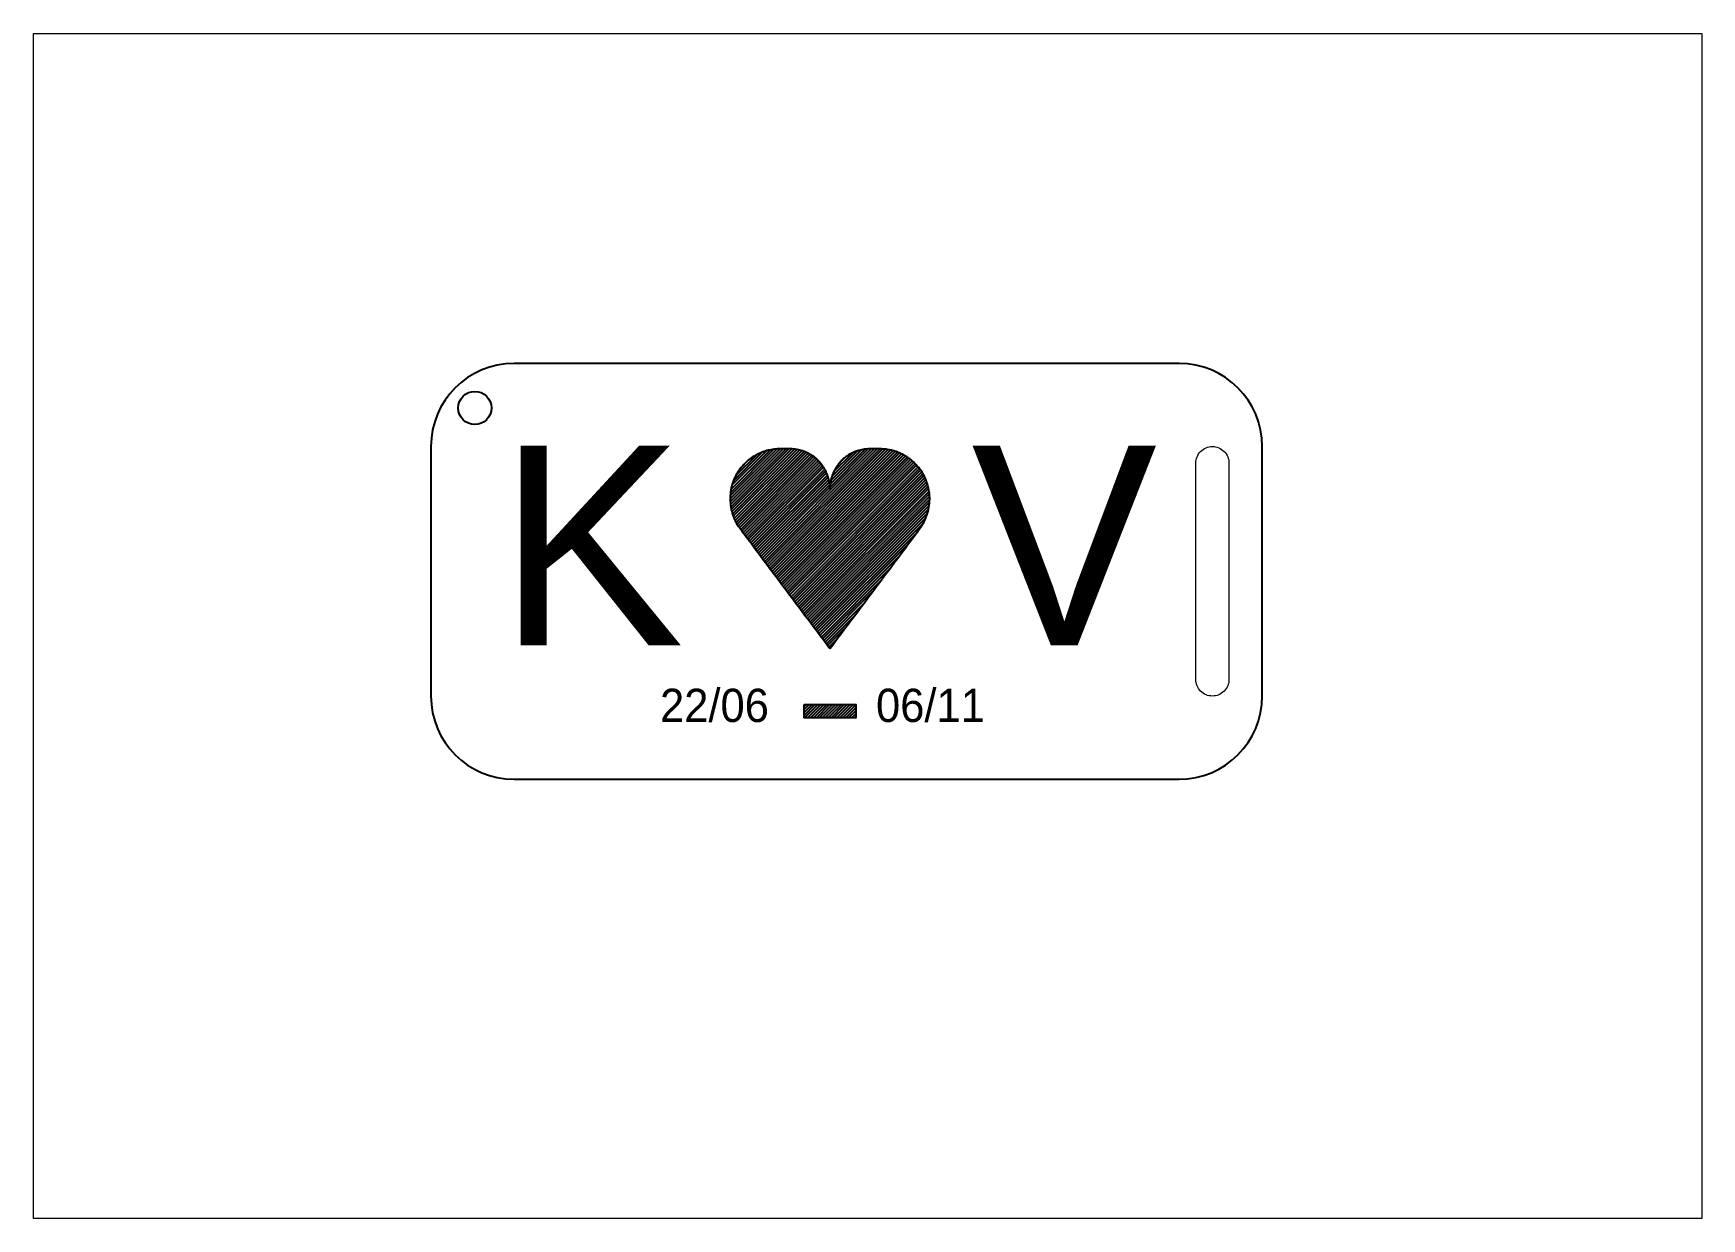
# Model space of a CAD drawing. Header units: millimetres. Extents: x 106 to 206, y 28 to 99.
import ezdxf

# ---------------------------------------------------------------- set-up
doc = ezdxf.new("R2010")
doc.units = ezdxf.units.MM
doc.header["$MEASUREMENT"] = 0
for name, color, linetype, lineweight in [('11_Thep Dai', 11, 'Continuous', 15), ('1_Tuong Bao', 1, 'Continuous', 15), ('4_Text', 4, 'Continuous', 15)]:
    doc.layers.add(name, color=color, linetype=linetype, lineweight=lineweight)
doc.styles.get("Standard").update_dxf_attribs({"font": 'arial.ttf'})
doc.styles.add('Test', font='MS PGothic.ttf')

msp = doc.modelspace()

# ---------------------------------------------------------------- hatches: boundary and pattern name
at = {"layer": '4_Text', "lineweight": 25}
h = msp.add_hatch(dxfattribs=at)
h.set_pattern_fill('ANSI31', color=256)
h.set_pattern_definition([(45, (-1272.31445, -921.40054), (-0.088388348, 0.088388348), [])])
edge = h.paths.add_edge_path()
edge.add_spline(control_points=[(153.87, 71.41), (153.87, 72.41), (153.16, 73.11), (152.46, 73.81), (151.47, 73.81)], knot_values=[4.214297, 4.214297, 4.214297, 4.999696, 4.999696, 5.785094, 5.785094, 5.785094], weights=[1, 0.92388, 1, 0.92388, 1], degree=2, periodic=0)
edge.add_spline(control_points=[(151.47, 73.81), (151.17, 73.81), (150.87, 73.81)], knot_values=[3.214297, 3.214297, 3.214297, 4.214297, 4.214297, 4.214297], weights=[1, 1, 1], degree=2, periodic=0)
edge.add_spline(control_points=[(150.87, 73.81), (149.01, 73.81), (148.18, 72.15), (147.35, 70.49), (148.47, 69.01)], knot_values=[1, 1, 1, 2.107149, 2.107149, 3.214297, 3.214297, 3.214297], weights=[1, 0.850651, 1, 0.850651, 1], degree=2, periodic=0)
edge.add_spline(control_points=[(148.47, 69.01), (151.17, 65.41), (153.87, 61.81)], knot_values=[0, 0, 0, 1, 1, 1], weights=[1, 1, 1], degree=2, periodic=0)
edge.add_spline(control_points=[(153.87, 61.81), (156.57, 65.41), (159.27, 69.01)], knot_values=[10.570188, 10.570188, 10.570188, 11.570188, 11.570188, 11.570188], weights=[1, 1, 1], degree=2, periodic=0)
edge.add_spline(control_points=[(159.27, 69.01), (160.38, 70.49), (159.55, 72.15), (158.72, 73.81), (156.87, 73.81)], knot_values=[8.35589, 8.35589, 8.35589, 9.463039, 9.463039, 10.570188, 10.570188, 10.570188], weights=[1, 0.850651, 1, 0.850651, 1], degree=2, periodic=0)
edge.add_spline(control_points=[(156.87, 73.81), (156.57, 73.81), (156.27, 73.81)], knot_values=[7.35589, 7.35589, 7.35589, 8.35589, 8.35589, 8.35589], weights=[1, 1, 1], degree=2, periodic=0)
edge.add_spline(control_points=[(156.27, 73.81), (155.27, 73.81), (154.57, 73.11), (153.87, 72.41), (153.87, 71.41)], knot_values=[5.785094, 5.785094, 5.785094, 6.570492, 6.570492, 7.35589, 7.35589, 7.35589], weights=[1, 0.92388, 1, 0.92388, 1], degree=2, periodic=0)
h = msp.add_hatch(dxfattribs=at)
h.set_pattern_fill('ANSI31', color=256)
h.set_pattern_definition([(45, (-1272.52856, -921.40054), (-0.088388348, 0.088388348), [])])
h.paths.add_polyline_path([(155.42, 57.64), (155.42, 58.44), (152.31, 58.44), (152.31, 57.64)])

# ---------------------------------------------------------------- linework, layer by layer
at = {"layer": '11_Thep Dai'}
msp.add_lwpolyline([(105.96, 98.79), (206.3, 98.79), (206.3, 27.53), (105.96, 27.53)], close=True, dxfattribs=at)
msp.add_lwpolyline([(176.87, 73.95), (176.87, 73.95, -0.414214), (177.87, 72.95), (177.87, 59.95, -0.414214), (176.87, 58.95), (176.87, 58.95, -0.414214), (175.87, 59.95), (175.87, 72.95, -0.414214)], format="xyb", close=True, dxfattribs=at)
at = {"layer": '1_Tuong Bao', "lineweight": 25}
for p, q in [((174.87, 78.95), (134.87, 78.95)), ((129.87, 73.95), (129.87, 58.95)), ((179.87, 58.95), (179.87, 73.95)), ((134.87, 53.95), (174.87, 53.95))]:
    msp.add_line(p, q, dxfattribs=at)
msp.add_circle((132.51, 76.27), 1, dxfattribs=at)
for centre, start, end in [((134.87, 73.95), 90, 180), ((174.87, 73.95), 0, 90), ((134.87, 58.95), 180, 270), ((174.87, 58.95), 270, 0)]:
    msp.add_arc(centre, 5, start, end, dxfattribs=at)
at = {"layer": '4_Text', "lineweight": 25}
msp.add_lwpolyline([(152.31, 58.44), (155.42, 58.44), (155.42, 57.64), (152.31, 57.64)], close=True, dxfattribs=at)
msp.add_rational_spline([(153.87, 61.81), (151.17, 65.41), (148.47, 69.01), (147.35, 70.49), (148.18, 72.15), (149.01, 73.81), (150.87, 73.81), (151.17, 73.81), (151.47, 73.81), (152.46, 73.81), (153.16, 73.11), (153.87, 72.41), (153.87, 71.41), (153.87, 72.41), (154.57, 73.11), (155.27, 73.81), (156.27, 73.81), (156.57, 73.81), (156.87, 73.81), (158.72, 73.81), (159.55, 72.15), (160.38, 70.49), (159.27, 69.01), (156.57, 65.41), (153.87, 61.81)], [1, 1, 1, 0.85065082087, 1, 0.85065082087, 1, 1, 1, 0.92387952206, 1, 0.92387952206, 1, 0.92387952206, 1, 0.92387952206, 1, 1, 1, 0.85065082087, 1, 0.85065082087, 1, 1, 1], degree=2, knots=[0, 0, 0, 1, 1, 2.107149, 2.107149, 3.214297, 3.214297, 4.214297, 4.214297, 4.999696, 4.999696, 5.785094, 5.785094, 6.570492, 6.570492, 7.35589, 7.35589, 8.35589, 8.35589, 9.463039, 9.463039, 10.570188, 10.570188, 11.570188, 11.570188, 11.570188], dxfattribs=at)

# ---------------------------------------------------------------- texts
for s, p in [('K', (133.9, 62.01)), ('V', (162.37, 62.01))]:
    msp.add_text(s, height=12, dxfattribs=at).set_placement(p)
at = {"layer": '4_Text', "lineweight": 25, "char_height": 2, "attachment_point": 1, "style": 'Test'}
for s, insert in [('22/06', (143.65, 59.39)), ('06/11', (156.64, 59.39))]:
    msp.add_mtext_dynamic_manual_height_columns(s, width=20.5906, gutter_width=26674.27, heights=[0], dxfattribs=dict(at, insert=insert))

doc.saveas('drawing.dxf')
